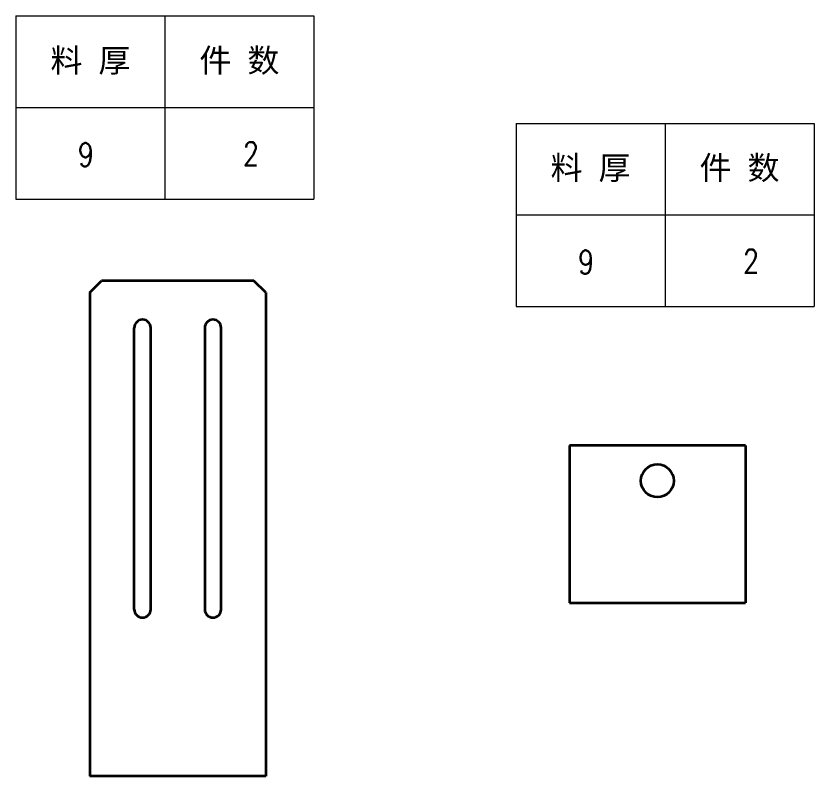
# Model space of a CAD drawing. Header units: millimetres. Extents: x 1333 to 58474, y -42879 to 3618.
# Drawn here: x 55655.2 to 55995.3, y 3231.9 to 3555.8 of the extents above; entities that cross this region are included whole.
import ezdxf
from ezdxf.enums import TextEntityAlignment as Align

# ---------------------------------------------------------------- set-up
doc = ezdxf.new("R2010")
doc.units = ezdxf.units.MM
doc.header["$LTSCALE"] = 0.5
doc.layers.add('标注线', color=3, linetype='Continuous', lineweight=18)
doc.styles.add('DIM', font='romans.shx', dxfattribs={"width": 0.8, "bigfont": 'bigfont.shx'})
doc.styles.get("Standard").update_dxf_attribs({"font": 'simplex.shx'})

# ---------------------------------------------------------------- blocks, each defined once
blk = doc.blocks.new('*T151')
at = {"color": 0, "linetype": 'ByBlock', "lineweight": -2, "transparency": 16777216}
for p, q in [((0, 0), (127, 0)), ((0, 0), (0, -78)), ((63.5, 0), (63.5, -78)), ((127, 0), (127, -78)), ((0, -39), (127, -39)), ((0, -78), (127, -78))]:
    blk.add_line(p, q, dxfattribs=at)
at = {"color": 0, "transparency": 16777216, "char_height": 10, "width": 60.5, "attachment_point": 5}
for s, insert in [('{\\fSimSun|b0|i0|c134|p2;料 厚}', (31.75, -19.5)), ('{\\fSimSun|b0|i0|c134|p2;件 数}', (95.25, -19.5))]:
    blk.add_mtext(s, dxfattribs=dict(at, insert=insert))
blk = doc.blocks.new('拆图参数')
blk.add_blockref('*T151', (-63.5, 78))
at = {"style": 'DIM', "width": 0.8}
blk.add_attdef('6', text='', height=10, dxfattribs=at).set_placement((-37.13, 18.91), align=Align.MIDDLE_LEFT)
blk.add_attdef('1', text='', height=10, dxfattribs=at).set_placement((36.65, 19.27), align=Align.MIDDLE_CENTER)

msp = doc.modelspace()

# ---------------------------------------------------------------- linework, layer by layer
at = {"color": 7, "lineweight": 35, "ltscale": 0.176777}
for p, q in [((55686.611, 3437.89), (55691.611, 3442.89)), ((55761.611, 3437.89), (55756.611, 3442.89))]:
    msp.add_line(p, q, dxfattribs=at)
at = {"color": 7, "lineweight": 35}
for p, q in [((55756.611, 3442.89), (55691.611, 3442.89)), ((55686.611, 3437.89), (55686.611, 3231.89)), ((55761.611, 3437.89), (55761.611, 3231.89)), ((55705.611, 3302.89), (55705.611, 3422.89)), ((55712.611, 3302.89), (55712.611, 3422.89)), ((55735.611, 3422.89), (55735.611, 3302.89)), ((55742.611, 3302.89), (55742.611, 3422.89)), ((55891.063, 3372.726), (55891.063, 3305.726)), ((55966.063, 3372.726), (55891.063, 3372.726)), ((55966.063, 3372.726), (55966.063, 3305.726)), ((55891.063, 3305.726), (55966.063, 3305.726)), ((55761.611, 3231.89), (55686.611, 3231.89))]:
    msp.add_line(p, q, dxfattribs=at)
msp.add_circle((55928.563, 3357.726), 7, dxfattribs=at)
for centre, start, end in [((55709.111, 3422.89), 360, 180), ((55739.111, 3422.89), 360, 180), ((55709.111, 3302.89), 180, 0), ((55739.111, 3302.89), 180, 0)]:
    msp.add_arc(centre, 3.5, start, end, dxfattribs=at)

# ---------------------------------------------------------------- block references
at = {"layer": '标注线'}
for p in [(55718.668, 3477.784), (55931.837, 3432.006)]:
    msp.add_blockref('拆图参数', p, dxfattribs=at).add_auto_attribs({'1': '2', '6': '9'})

doc.saveas('drawing.dxf')
